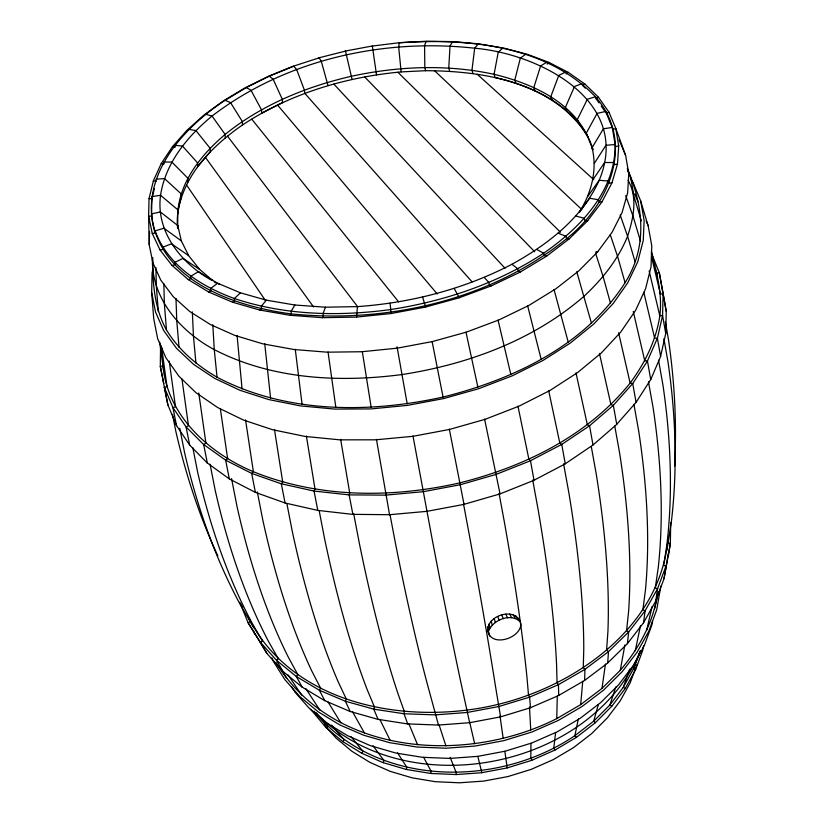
<?xml version="1.0" encoding="UTF-8"?>
<svg xmlns="http://www.w3.org/2000/svg" width="824" height="824" viewBox="0 0 824 824"><rect width="100%" height="100%" fill="white"/><g stroke="black" fill="none" stroke-linecap="round" stroke-linejoin="round"><path stroke-width="1.24" d="M177.727 228.588L177.747 225.498L160.309 211.933L151.513 213.91C158.229 280.716 234.469 306.528 291.366 313.923C387.743 323.492 490.445 300.235 566.665 238.682C609.163 205.022 635.891 142.336 595.402 96.779C545.653 44.856 467.198 38.161 399.321 42.796L398.662 46.896L401.144 71.915C345.194 77.054 289.615 93.802 242.534 124.96L242.338 121.54L230.493 102.526L225.034 100.353C181.96 128.482 137.979 177.799 155.169 233.12L152.265 233.47L148.608 216.022L149.051 198.625L153.408 180.775L161.236 163.574L172.474 146.662L186.77 130.47L203.786 115.195L223.211 101.002L244.986 87.921L267.996 76.498L292.705 66.414L319.207 57.824L321.298 61.409L328.055 85.624M651.382 251.155C656.563 272.342 662.599 293.797 659.828 315.819C656.089 340.508 644.904 363.147 630.123 383.067C587.749 435.814 524.188 466.817 459.607 482.916C391.709 498.273 318.558 498.149 253.38 471.709C209.203 453.241 167.715 416.058 162.946 365.908L162.977 363.425M670.715 522.478L670.345 543.541L663.969 578.87L655.657 601.211L643.523 622.81L627.229 643.853L607.453 663.207L584.628 680.428L558.445 695.6L530.192 707.826L500.58 716.87L469.659 722.699L438.461 725.058L407.386 723.894L377.773 719.301L349.973 711.431L324.532 700.554L301.945 686.979L282.787 671.261L266.914 653.463L248.158 622.851L239.681 602.22M248.766 618.196C293.849 706.374 409.775 725.862 498.242 704.335C577.758 684.981 660.642 625.571 668.099 538.206M664.031 578.633L668.367 553.676M630.968 179.508L633.162 182.794L640.619 200.747L648.169 225.9L651.784 245.943L651.042 266.739L645.645 288.596L635.695 310.195L620.771 332.021L601.376 352.899L577.645 372.541L549.979 390.473L519.254 406.047L485.13 419.323L449.41 429.459L413.009 436.298L375.662 439.82L339.797 439.841L305.127 436.442L272.487 429.685L243.543 420.075L217.629 407.519L196.03 392.739L178.901 376.207L165.912 357.801L157.662 338.695L153.727 318.703L151.667 292.52L152.079 273.084L152.934 269.232M152.79 257.757C152.409 282.385 154.304 308.052 166.479 330.002C178.705 350.107 196.905 365.454 217.052 377.227C286.113 413.473 368.421 413.452 443.065 397.055C513.197 379.503 585.133 345.637 625.086 282.673C647.891 246.706 643.42 205.948 627.311 168.457M177.716 228.392L177.747 209.739L160.556 195.288L151.904 196.586L151.554 216.094L148.629 216.228M275.988 662.537C333.009 756.061 466.446 764.456 556.766 718.61L557.281 696.115M660.858 586.008L656.697 609.832L648.776 631.328L637.22 652.062L622.254 671.601L603.58 690.11L582.022 706.529L558.106 720.526L531.799 732.042L503.928 740.621L475.108 746.05L446.021 748.213L417.016 747.038L389.35 742.62L363.58 735.204L339.694 724.863L318.414 711.967L299.926 696.671L284.908 679.687L273.413 661.456L271.889 657.861M376.527 74.84L372.335 46.051L399.64 42.673L427.12 41.2L453.818 41.643L479.403 43.94L504.453 48.245L527.71 54.415L548.877 62.377L568.313 72.399L584.937 84.079L598.492 97.263L608.936 112.136L615.775 128.359L625.663 155.571L628.774 173.73L627.651 192.795L622.12 212.438L612.088 232.296L597.554 251.969L578.881 270.797L555.901 288.781L528.874 305.426L498.932 319.928L466.446 332.103L432.548 341.527L397.281 348.161L361.87 351.735L327.169 352.178L293.993 349.52L262.743 343.814L234.788 335.389L210.532 324.615L189.829 311.554L173.246 296.692L160.824 280.201L152.893 262.825L149.247 244.975L149.556 231.431M161.051 347.563L160.567 345.122L160.309 366.381L167.849 404.821L176.418 425.421L189.685 445.104L207.133 462.841L229.34 478.919L255.388 492.381L285.063 502.99L317.796 510.406L352.517 514.351L389.546 514.701L426.894 511.344L463.654 504.442L500.034 493.895L533.705 480.413L564.955 463.994L593.002 445.012L616.517 424.566L636.066 402.349L650.723 379.555L660.529 356.689L665.73 333.545L666.245 311.482L663.114 293.519L659.303 272.713L651.331 252.999M584.628 680.428L584.947 669.356L583.268 667.697L583.763 649.364A1088.164 248.858 65.9 0 0 568.848 492.742L563.585 463.809M487.808 629.258C488.663 614.251 517.009 606.66 520.923 624.015C520.593 639.115 488.92 648.2 487.808 629.258L489.58 636.087M488.601 633.666L487.932 626.621M152.265 233.47L160.072 250.022L171.948 265.349L188.335 279.635L208.596 291.984L232.306 302.14L259.642 310.03L289.832 315.273L322.246 317.673L356.153 317.116L390.782 313.584L425.287 307.115L458.844 297.897L491.032 285.99L520.346 272.002L546.559 256.182L569.157 238.919L587.543 220.863L601.911 202.014L611.892 182.99L617.464 164.182L618.721 145.93L615.827 128.554L613.056 129.492L605.64 111.446L597.112 113.372L586.327 133.066L592.683 149.298M607.679 663.011L608.503 651.64L628.671 631.967L644.965 611.017L657.49 588.882L666.019 565.995L663.66 565.552L666.884 544.705A1331.12 640.578 42.2 0 0 662.929 384.952L658.541 360.201M555.634 732.495L553.759 748.141L555.026 750.036L576.378 737.387L595.433 722.658L611.83 706.199L625.292 688.401L635.623 669.644L642.648 650.558L643.657 645.532M579.179 212.365C591.313 193.372 597.606 170.022 592.054 147.754L603.395 128.781L612.304 127.442L615.126 144.56L615.889 146.662L618.711 145.724M556.766 718.61L580.673 704.633L582.753 681.242M310.627 709.258L326.222 727.777L342.66 741.507L361.685 753.208L382.944 762.591L406.325 769.462L430.828 773.458L431.034 771.202L423.639 757.297M627.414 643.647L628.671 631.967L626.57 630.762L628.599 611.439A1147.791 396.478 57.4 0 0 619.648 453.21L614.766 426.049M643.523 622.81L645.11 610.8L642.875 609.842L645.46 590.015A1193.101 473.728 52.7 0 0 638.713 431.127L633.924 404.296M580.673 704.633L601.984 688.401L605.444 664.02M655.76 600.974L657.593 588.645L655.276 587.955L658.252 567.602A1252.635 554.593 47.6 0 0 653.185 408.199L648.488 381.831M666.915 550.164L671.344 521.798A1435.769 733.813 36.3 0 0 667.986 361.87L663.876 338.695M212.139 280.51C181.599 263.886 155.54 231.894 160.556 195.288C165.439 162.853 187.491 136.341 212.046 116.04C285.815 59.575 383.17 38.079 474.676 48.214C539.535 53.766 632.348 101.125 599.182 180.291C582.043 218.257 547.517 244.625 511.92 264.267C464.139 289.131 411.073 302.851 357.441 306.61L356.565 317.096M668.326 556.241L670.365 543.315L668.017 543.109M578.366 718.878L574.864 735.667C497.057 788.311 376.424 787.229 313.903 711.112M601.984 688.401L620.276 670.314L624.88 644.986M620.276 670.314C638.651 648.622 653.329 622.82 657.356 594.351M652.567 621.378L651.794 625.22L644.296 645.583L633.203 665.638L618.505 684.919L600.748 702.563L580.075 718.384L557.158 731.856L531.954 742.929L505.256 751.169L477.673 756.37L449.801 758.42L422.29 757.287L395.747 753.023L370.47 745.699L347.522 735.667L327.066 723.163L309.433 708.506L295.043 692.242L291.614 686.866M635.242 650.795L640.526 625.632M598.337 704.602L593.713 721.134L574.864 735.667L576.378 737.387M646.675 630.298L652.052 606.536M406.325 769.462L406.84 767.247L397.508 752.858M654.462 609.266L658.51 591.869M152.553 196.215L154.356 188.737M615.775 686.959L609.945 704.891L593.713 721.134L595.433 722.658M629.773 669.088L623.284 687.319L609.945 704.891L611.83 706.199M639.537 653.051L633.532 668.8L623.284 687.319L625.292 688.401M636.983 664.401L630.144 682.9L620.235 700.843L607.37 717.859L591.725 733.556L573.586 747.584L553.285 759.615L531.233 769.359L507.903 776.569L483.791 781.08L459.421 782.8L435.35 781.698L412.072 777.825L390.082 771.316L369.832 762.334L351.683 751.128L336.12 738.149L323.842 724.296M640.135 650.919L633.532 668.8L635.623 669.644M640.629 650.806C590.654 769.966 405.933 805.326 315.798 712.76M383.201 762.684L383.994 760.552L373.004 745.751M357.441 306.61L325.47 307.197L323.018 313.666L323.358 316.262L322.637 317.693M426.152 41.365L424.576 45.526L424.824 67.527L425.627 70.699C484.172 70.864 554.83 82.482 587.8 136.784C570.878 100.641 530.831 83.183 494.07 74.315C447.164 64.107 398.25 66.177 351.508 76.241C306.044 86.705 261.63 104.895 225.117 134.415C201.468 154.552 179.467 181.476 177.716 213.735C183 175.471 212.077 146.033 242.534 124.949M488.735 630.896C493.04 619.782 510.715 612.819 520.026 621.564M361.911 753.332L362.962 751.303L351.045 736.707M325.47 307.197L294.868 305.014L291.078 311.338L291.366 313.923L290.202 315.324M452.51 41.787L450.017 45.959L448.771 68.031L449.657 71.225M594.3 163.399L605.97 145.251L615.126 144.56C615.703 191.405 579.694 228.31 543.613 253.236C497.717 283.466 444.599 301.203 390.514 309.567C338.479 316.591 284.486 315.334 234.356 298.504C201.221 286.474 167.736 265.493 155.118 230.885L163.904 228.207L181.352 240.896L188.634 255.636L199.624 269.397L212.293 280.212M592.878 179.766L604.62 162.513L613.859 162.524L614.632 164.687L617.506 163.966M342.866 741.651L344.144 739.767L331.506 725.13M587.646 196.565L599.182 180.291L608.339 181.043L609.111 183.268L611.985 182.763M579.313 212.479L589.603 198.234L598.471 199.758L599.244 202.045L602.056 201.787M294.868 305.014L266.337 300.163L261.321 306.229L261.558 308.773L259.982 310.112M478.085 44.094L474.676 48.214L471.956 70.297L472.935 73.521M326.397 727.942L327.859 726.232L316.056 712.925M547.198 64.138L548.877 62.377M266.337 300.163L240.443 292.829L234.356 298.504L234.541 301.017L232.605 302.253M502.516 48.286L498.221 52.293L494.07 74.315L495.131 77.569A211.737 120.675 -10.6 0 1 592.909 149.216M566.16 73.944L568.107 72.265M525.465 54.374L520.325 58.205L514.804 80.062L515.948 83.379M585.287 88.147L582.589 85.511L584.762 83.935M250.166 621.595L248.158 622.851L260.353 642.205L276.431 660.251L296.341 676.514L319.382 690.244L345.359 701.234L373.777 709.155L404.038 713.759L435.154 714.882L467.053 712.482L498.685 706.559L529.286 697.248L558.178 684.796L584.69 669.531L608.503 651.64L606.588 650.198L607.927 631.39A1113.533 321.782 61.8 0 0 596.226 473.924L591.271 446.484M599.027 102.918L596.102 98.715L598.492 97.263M225.034 100.353L246.273 87.581L269.263 76.169L293.674 66.219L296.661 69.525L304.406 90.115L304.808 93.37L472.07 281.88M546.59 62.325L540.626 65.92L533.818 87.529L535.034 90.908M555.026 750.036L531.552 760.398L506.966 767.978L481.556 772.737L456.187 774.56L430.828 773.458M606.361 113.434L608.936 112.136M565.532 72.1L558.806 75.375L550.793 96.655L552.09 100.106M208.596 291.984L210.841 290.893L210.697 288.431L217.69 283.229L240.443 292.829M188.335 279.635L190.838 278.697L190.725 276.287L198.45 271.652L219.781 284.589M318.548 57.917L345.524 51.088L352.064 79.423M655.276 269.778L656.666 273.228L659.241 272.507L666.225 311.256M172.113 265.524L174.801 264.772L174.719 262.423L182.98 258.396L199.624 269.397M345.194 51.078L372.644 45.928M160.072 250.022L162.895 249.466L162.833 247.169L171.444 243.811L188.634 255.636M159.712 342.166L162.946 365.908L160.309 366.381L163.76 383.551M156.107 179.21L164.481 178.571L181.187 193.887L181.167 197.77A211.737 120.675 -10.6 0 0 177.593 228.392M401.144 71.904L425.627 70.699M587.739 220.647L585.05 220.657L584.298 218.308L575.894 216.001M595.968 251.732L597.74 251.753M149.051 198.625L151.956 198.697M569.157 238.919L566.665 238.682L565.923 236.272L558.188 233.192M153.336 180.981L156.158 181.259M189.067 129.409L195.927 130.583L210.11 148.268L210.202 151.853L197.657 166.602L197.616 162.925L182.434 145.992L174.966 145.374L175.048 147.331M161.236 163.574L163.945 164.058L163.894 162.05L171.856 162.06L187.882 178.2L187.893 181.98M546.559 256.182L544.324 255.698L543.613 253.236L536.743 249.415M172.474 146.662L174.194 147.105M205.856 114.34L212.046 116.04L225.117 134.415L225.251 137.917M520.346 272.002L518.43 271.302L517.76 268.789L511.92 264.267M246.273 87.581L250.949 90.187L261.496 109.777L261.754 113.135L282.601 102.567L282.282 99.271L273.104 79.145L269.263 76.169M491.032 285.99L489.477 285.083L488.848 282.529L484.213 277.389M214.24 281.88L216.372 283.157M477.271 74.294L593.764 179.663M434.722 70.885L581.734 209.481M459.236 297.773L454.209 288.441M397.91 72.285L560.475 232.224M364.754 77.034L534.694 251.742M333.864 84.11L505.081 268.284M277.585 105.101L437.276 294.014M251.814 119.233L398.62 301.852M227.537 136.187L357.925 307.064M205.464 157.405L313.573 306.971M601.232 106.08L605.63 112.383M186.574 185.04L265.431 300.482M288.07 674.918L301.687 695.116M305.766 688.524L319.794 710.061M279.336 666.564L286.783 678.348M515.803 615.899L518.08 619.607M328.045 701.976L340.837 722.813M513.074 614.611L515.216 618.258M253.751 627.775L239.351 602.941A1433.976 732.783 -57.6 0 1 184.576 452.634L179.766 428.326M266.914 653.463L260.497 642.401L262.382 640.928L251.835 622.676A1329.771 639.671 -63.5 0 1 197.678 472.317L192.806 447.638M240.289 603.271L242.709 607.473M282.787 671.261L276.617 660.426L278.337 658.757L268.202 640.876A1251.625 553.79 -68.9 0 1 215.219 490.445L210.048 464.159M352.414 711.555L364.455 733.03M425.689 307.022L422.588 297.124M302.161 687.134L296.341 676.514L297.855 674.671L288.276 657.109A1192.328 472.997 -73.9 0 1 237.034 506.554L231.554 478.589M509.665 614.024L511.622 617.639M324.78 700.678L319.382 690.244L320.649 688.236L311.771 670.963A1147.204 395.808 -78.6 0 1 262.846 520.212L257.315 491.897M254.74 634.161L253.658 631.586M379.812 719.373L390.205 740.426M531.82 760.294L530.821 758.255L530.955 743.32M505.792 614.158L507.553 617.794M350.241 711.534L345.359 701.234L346.338 699.102L338.293 682.045A1113.09 321.154 -83 0 1 292.201 531.016L286.896 503.639M378.072 719.362L373.777 709.155L374.436 706.93L367.349 690.028A1087.845 248.251 -87.2 0 1 324.563 538.618L319.238 511.004M619.051 139.699L625.601 155.365M501.744 615.013L503.279 618.7M627.445 169.929L630.813 178.046L634.047 196.648L641.36 220.904M408.962 723.977L417.572 744.762M646.201 221.048L648.117 225.694M634.727 193.856L637.972 201.715M592.054 147.754L592.817 149.669M578.778 123.157L577.356 119.542L587.378 99.22L595.402 96.779L596.102 98.715M566.768 110.89L565.408 107.367L574.503 86.51L581.919 83.615L582.589 85.511M450.141 757.287L456.084 772.294L456.187 774.56M517.657 617.773L518.512 620.101M628.094 180.271C637.992 197.801 633.419 218.185 627.589 236.241C618.185 259.426 602.375 279.109 584.226 296.074C533.386 340.343 467.898 364.373 401.947 374.56C338.86 382.789 271.714 379.277 214.271 349.623C180.858 331.773 151.369 298.7 152.409 258.87M407.695 723.925L404.038 713.759L404.347 711.493L398.311 694.642A1070.015 176.532 88.9 0 1 359.233 542.748L353.671 513.671M625.715 195.679L633.028 216.156L640.454 241.03M497.789 616.537L499.117 620.297M620.194 215.033L627.589 236.241L635.067 261.754M610.265 234.727L617.619 256.542L625.086 282.673M507.244 767.906L504.834 751.364M439.202 725.233L445.938 745.905M595.464 252.906L603.127 276.627L610.533 303.366M576.779 271.735L591.498 323.368M164.316 387.156L167.911 405.037M640.619 200.747L644.121 220.358L643.256 240.495L637.797 261.672L627.713 282.848L613.169 303.562L593.733 324.048L570.208 343.134L543.119 360.387L512.075 375.899L478.682 388.701L443.786 398.548L407.458 405.377L370.965 408.92L334.812 409.085L300.616 405.923L268.768 399.578L239.939 390.298L214.662 378.381L193.558 364.342L176.47 348.274L163.667 330.517L155.54 312.069L151.667 292.52M494.204 618.618L495.337 622.491M438.461 725.058L430.509 695.724A1058.624 105.534 85 0 1 395.438 543.232L390.123 515.185M554.016 289.451L568.261 342.228M527.607 305.714L541.203 359.449M477.827 756.442L481.844 772.696M498.046 320.052L510.859 374.58M491.238 621.111L492.216 625.117M651.454 256.48L660.436 294.034L663.135 293.746L662.548 315.767L657.398 338.17L647.324 361.231L632.729 383.551L613.344 405.315L589.284 425.987L561.741 444.424L530.131 460.894L496.048 474.418L460.369 484.718L423.196 491.712L385.436 495.142L349.149 494.884L314.047 491.063L281.005 483.719L251.67 473.409L225.642 460.183L203.466 444.363L186.059 426.884L172.947 407.684L164.378 387.373L167.004 386.662L161.607 347.12M649.158 270.983L659.828 315.819L662.578 315.53L665.73 333.545M643.822 292.355L654.637 338.211L657.398 338.17L660.611 356.462M633.254 311.462L644.739 360.778L647.448 360.994L650.723 379.555M469.546 721.711L474.696 743.784M177.747 225.498L181.352 240.896M618.618 332.793L630.123 383.067L632.729 383.551L636.066 402.349M599.45 353.434L610.914 404.574L613.344 405.315L616.743 424.35M465.972 332.082L477.899 387.239M469.659 722.699L463.201 693.2A1053.093 34.948 81.2 0 1 432.322 540.008L412.968 435.917M575.986 372.839L587.347 424.782L589.551 425.781L593.002 445.012M548.65 390.566L559.826 443.178L561.741 444.424L565.254 463.809M489.106 623.84L489.961 627.981M517.956 406.098L528.895 459.277L530.471 460.74L534.034 480.258M176.521 425.627L172.947 407.684L175.491 406.747L169.208 361.087M484.594 419.066L500.034 493.895M432.106 341.497L443.065 397.055M207.339 463.016L203.672 444.527L205.918 443.168L198.759 393.027M189.685 445.104L186.059 426.884L188.48 425.73L181.96 379.061M162.946 365.908L163.44 368.39M172.484 414.328L175.945 431.838A1575.642 836.36 -51.4 0 0 217.855 555.953M255.388 492.381L251.67 473.409L253.38 471.709L245.542 419.88M229.34 478.919L225.642 460.183L227.64 458.638L220.348 408.838M285.063 502.99L281.324 483.812L282.694 481.988L274.464 429.448M317.796 510.406L314.047 491.063L315.026 489.147L306.394 436.051M449.317 429.098L464.025 504.35M352.878 514.372L349.149 494.884L349.706 492.927L340.642 439.388M389.546 514.701L376.455 439.367M463.49 503.773L468.969 533.128A1053.134 35.514 77.5 0 1 495.615 687.113L500.58 716.87M499.076 493.463L504.494 522.746A1058.758 106.111 73.7 0 1 526.989 677.596L528.503 695.116L529.595 697.145L530.491 707.713M532.706 480.052L538.051 509.16A1070.232 177.108 69.9 0 1 556.591 664.906L557.055 682.797L558.456 684.662L558.724 695.466M407.19 403.791L397.055 346.77M665.349 321.793L668.449 339.375A1578.104 837.586 30.1 0 1 674.568 466.343M656.666 273.228L657.109 275.721M371.161 407.272L362.303 351.549M391.184 313.522L390.071 303.232M335.842 407.447L328.034 351.961M500.003 715.984L503.186 738.438M302.068 404.347L295.27 349.325M270.581 398.116L264.741 343.752M242.071 388.979L237.085 335.502M217.052 377.227L214.271 349.623L212.808 324.728M195.947 363.229L193.444 336.161L192.342 311.874M179.035 347.357L176.769 320.866L175.986 298.412M166.479 330.002L164.388 304.118L163.832 283.652M158.311 311.575L156.344 286.299L155.932 267.635M529.482 706.982L530.749 729.971M148.608 216.022L149.226 244.769"/></g></svg>
